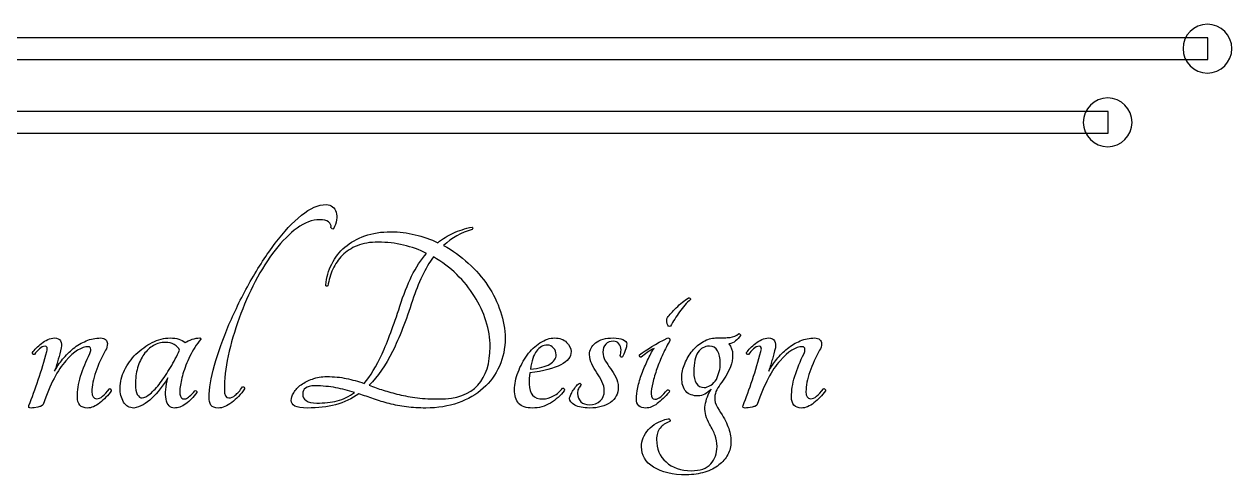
# Model space of a CAD drawing. Extents: x 150 to 6088, y 37 to 2750.
# Drawn here: x 5305.3 to 5724.8, y 1810.1 to 1966.5 of the extents above; entities that cross this region are included whole.
import ezdxf

# ---------------------------------------------------------------- set-up
doc = ezdxf.new("R2010")
doc.units = 0
doc.layers.add('00_Layout', color=7, linetype='CONTINUOUS')

msp = doc.modelspace()

# ---------------------------------------------------------------- linework, layer by layer
at = {"layer": '00_Layout', "color": 7}
for p, q in [((5716.277586, 1966.481487), (5716.277586, 1966.481487)), ((5716.438266, 1961.748409), (4987.35387, 1961.748409)), ((5716.438266, 1954.268972), (5716.438266, 1961.748409)), ((4987.35387, 1954.268972), (5716.438266, 1954.268972)), ((5681.655945, 1940.902395), (5681.655945, 1940.902395)), ((5681.802018, 1936.15471), (5015.547817, 1936.15471)), ((5681.802018, 1928.675273), (5681.802018, 1936.15471)), ((5015.547817, 1928.675273), (5681.802018, 1928.675273)), ((5410.147689, 1903.857746), (5410.147689, 1903.857746)), ((5450.972102, 1889.704407), (5450.972102, 1889.704407)), ((5529.795047, 1861.682696), (5529.795047, 1861.682696)), ((5553.353771, 1859.023008), (5553.353771, 1859.023008)), ((5487.011485, 1855.128465), (5487.011485, 1855.128465)), ((5509.934958, 1857.598175), (5509.934958, 1857.598175)), ((5495.275516, 1852.848733), (5495.275516, 1852.848733)), ((5519.63124, 1850.948956), (5519.63124, 1850.948956)), ((5480.932199, 1845.439602), (5480.742221, 1843.539825)), ((5480.742221, 1843.539825), (5480.742221, 1841.54506)), ((5545.754663, 1843.15987), (5545.754663, 1843.15987)), ((5334.874956, 1839.930249), (5334.874956, 1839.930249)), ((5364.536713, 1839.265327), (5364.536713, 1839.265327)), ((5543.664908, 1839.360316), (5543.759897, 1839.550294)), ((5582.92202, 1839.930249), (5582.92202, 1839.930249)), ((5310.082866, 1833.565996), (5308.753022, 1833.376018)), ((5346.298854, 1836.795617), (5346.298854, 1836.795617)), ((5406.897275, 1834.990829), (5406.897275, 1834.990829)), ((5449.452281, 1836.415662), (5449.452281, 1836.415662)), ((5558.12993, 1833.565996), (5556.800086, 1833.376018))]:
    msp.add_line(p, q, dxfattribs=at)
for points in [[(5716.277586, 1966.481487), (5711.60937, 1966.481487), (5707.804805, 1962.676922), (5707.804805, 1958.008691)], [(5724.764952, 1958.008691), (5724.764952, 1962.676922), (5720.945802, 1966.481487), (5716.277586, 1966.481487)], [(5707.804805, 1958.008691), (5707.804805, 1953.34046), (5711.60937, 1949.535887), (5716.277586, 1949.535887)], [(5716.277586, 1949.535887), (5720.945802, 1949.535887), (5724.764952, 1953.34046), (5724.764952, 1958.008691)], [(5681.655945, 1940.902395), (5676.987729, 1940.902395), (5673.168579, 1937.083223), (5673.168579, 1932.414992)], [(5690.128726, 1932.414992), (5690.128726, 1937.083223), (5686.324161, 1940.902395), (5681.655945, 1940.902395)], [(5673.168579, 1932.414992), (5673.168579, 1927.746761), (5676.987729, 1923.942188), (5681.655945, 1923.942188)], [(5681.655945, 1923.942188), (5686.324161, 1923.942188), (5690.128726, 1927.746761), (5690.128726, 1932.414992)], [(5401.598693, 1900.153181), (5404.638336, 1902.622891), (5407.488001, 1903.857746), (5410.147689, 1903.857746)], [(5410.147689, 1903.857746), (5411.097578, 1903.857746), (5411.857488, 1903.604442), (5412.427422, 1903.097835)], [(5412.427422, 1903.097835), (5413.060681, 1902.654554), (5413.472299, 1902.021295), (5413.662277, 1901.198058)], [(5413.662277, 1901.198058), (5413.91558, 1900.438147), (5413.947243, 1899.551585), (5413.757265, 1898.53837)], [(5392.479763, 1890.464318), (5395.519406, 1894.45385), (5398.559049, 1897.68347), (5401.598693, 1900.153181)], [(5407.962946, 1898.633359), (5405.366584, 1898.633359), (5402.738559, 1897.651808), (5400.078871, 1895.688705)], [(5411.002589, 1897.873448), (5410.36933, 1898.380055), (5409.356115, 1898.633359), (5407.962946, 1898.633359)], [(5411.857488, 1895.973671), (5411.98414, 1896.733582), (5411.699174, 1897.366841), (5411.002589, 1897.873448)], [(5413.757265, 1898.53837), (5413.630614, 1897.525156), (5413.282321, 1896.511941), (5412.712388, 1895.498727)], [(5400.078871, 1895.688705), (5397.482509, 1893.788928), (5394.949473, 1891.255892), (5392.479763, 1888.089597)], [(5412.237444, 1895.498727), (5412.047466, 1895.625379), (5411.920814, 1895.783693), (5411.857488, 1895.973671)], [(5412.712388, 1895.498727), (5412.585736, 1895.372075), (5412.427422, 1895.372075), (5412.237444, 1895.498727)], [(5416.681127, 1889.134474), (5418.64423, 1890.780947), (5420.955625, 1892.079128), (5423.615313, 1893.029017)], [(5423.615313, 1893.029017), (5426.275001, 1893.978905), (5429.282981, 1894.45385), (5432.639254, 1894.45385)], [(5432.639254, 1894.45385), (5435.552245, 1894.45385), (5438.370248, 1894.105557), (5441.093262, 1893.408972)], [(5441.093262, 1893.408972), (5443.816275, 1892.775713), (5446.4443, 1891.857488), (5448.977336, 1890.654295)], [(5448.977336, 1890.654295), (5450.62381, 1891.984139), (5452.396935, 1893.092343), (5454.296712, 1893.978905)], [(5460.850943, 1895.21376), (5457.114714, 1894.200546), (5453.821768, 1892.364095), (5450.972102, 1889.704407)], [(5454.296712, 1893.978905), (5456.259815, 1894.865468), (5458.444558, 1895.562053), (5460.850943, 1896.06866)], [(5460.850943, 1896.06866), (5461.04092, 1896.06866), (5461.135909, 1895.942008), (5461.135909, 1895.688705)], [(5461.135909, 1895.688705), (5461.135909, 1895.498727), (5461.04092, 1895.340412), (5460.850943, 1895.21376)], [(5383.835777, 1877.165879), (5386.622117, 1882.105299), (5389.503445, 1886.538112), (5392.479763, 1890.464318)], [(5392.479763, 1888.089597), (5390.010053, 1884.923301), (5387.698657, 1881.282062), (5385.545577, 1877.165879)], [(5412.121662, 1883.245165), (5413.261528, 1885.524898), (5414.78135, 1887.488), (5416.681127, 1889.134474)], [(5420.955625, 1889.609418), (5418.929196, 1888.786181), (5417.219397, 1887.677978), (5415.826227, 1886.284808)], [(5428.269767, 1890.844273), (5425.483427, 1890.844273), (5423.04538, 1890.432655), (5420.955625, 1889.609418)], [(5437.008741, 1889.799396), (5434.222401, 1890.495981), (5431.30941, 1890.844273), (5428.269767, 1890.844273)], [(5445.082793, 1886.94973), (5442.549757, 1888.216248), (5439.858407, 1889.166137), (5437.008741, 1889.799396)], [(5450.972102, 1889.704407), (5454.075071, 1887.994608), (5456.924737, 1885.936516), (5459.521099, 1883.530132)], [(5415.826227, 1886.284808), (5414.433057, 1884.891639), (5413.324854, 1883.276828), (5412.501618, 1881.440377)], [(5439.858407, 1879.065656), (5441.378228, 1882.105299), (5443.11969, 1884.733324), (5445.082793, 1886.94973)], [(5447.457515, 1885.714875), (5444.607849, 1881.851995), (5442.169802, 1876.817586), (5440.143373, 1870.611648)], [(5455.531567, 1879.635589), (5453.125183, 1881.978647), (5450.433832, 1884.005076), (5447.457515, 1885.714875)], [(5459.521099, 1883.530132), (5462.180787, 1881.187073), (5464.460519, 1878.590711), (5466.360296, 1875.741046)], [(5410.031907, 1876.026012), (5410.285211, 1878.622374), (5410.981796, 1881.028759), (5412.121662, 1883.245165)], [(5412.501618, 1881.440377), (5411.678381, 1879.603926), (5411.108448, 1877.672486), (5410.791818, 1875.646057)], [(5461.705842, 1872.036481), (5459.996043, 1874.759494), (5457.937951, 1877.29253), (5455.531567, 1879.635589)], [(5376.426647, 1862.252629), (5378.579728, 1867.255375), (5381.049438, 1872.226458), (5383.835777, 1877.165879)], [(5385.545577, 1877.165879), (5383.392496, 1873.049695), (5381.524382, 1868.80686), (5379.941235, 1864.437373)], [(5410.316874, 1875.551068), (5410.126896, 1875.614394), (5410.031907, 1875.772709), (5410.031907, 1876.026012)], [(5410.791818, 1875.646057), (5410.665166, 1875.519405), (5410.506852, 1875.487742), (5410.316874, 1875.551068)], [(5435.773886, 1868.616882), (5437.040404, 1872.543088), (5438.401911, 1876.026012), (5439.858407, 1879.065656)], [(5466.360296, 1875.741046), (5468.260073, 1872.89138), (5469.716569, 1869.915063), (5470.729783, 1866.812094)], [(5465.695374, 1863.487484), (5464.745486, 1866.463801), (5463.415642, 1869.313467), (5461.705842, 1872.036481)], [(5531.789813, 1868.046949), (5533.182983, 1869.440119), (5534.607816, 1870.611648), (5536.064311, 1871.561536)], [(5536.729233, 1870.991603), (5535.39939, 1869.788411), (5534.132872, 1868.331916), (5532.929679, 1866.622116)], [(5536.064311, 1871.561536), (5536.190963, 1871.624862), (5536.349278, 1871.561536), (5536.539256, 1871.371559)], [(5536.539256, 1871.371559), (5536.729233, 1871.244907), (5536.792559, 1871.118255), (5536.729233, 1870.991603)], [(5429.599611, 1852.088822), (5431.562714, 1856.394983), (5433.620805, 1861.904337), (5435.773886, 1868.616882)], [(5440.143373, 1870.611648), (5437.926967, 1863.582473), (5435.615571, 1857.661501), (5433.209187, 1852.848733)], [(5470.729783, 1866.812094), (5471.806323, 1863.709125), (5472.344594, 1860.606156), (5472.344594, 1857.503187)], [(5528.75017, 1864.722339), (5529.446755, 1865.608902), (5530.459969, 1866.717105), (5531.789813, 1868.046949)], [(5379.941235, 1864.437373), (5378.358087, 1860.067886), (5377.091569, 1855.730061), (5376.14168, 1851.4239)], [(5467.120207, 1854.558532), (5467.120207, 1857.534849), (5466.645263, 1860.511167), (5465.695374, 1863.487484)], [(5528.465203, 1863.582473), (5528.465203, 1864.025754), (5528.560192, 1864.40571), (5528.75017, 1864.722339)], [(5528.655181, 1862.442607), (5528.528529, 1862.822562), (5528.465203, 1863.202518), (5528.465203, 1863.582473)], [(5532.929679, 1866.622116), (5531.726487, 1864.975643), (5530.68161, 1863.329169), (5529.795047, 1861.682696)], [(5371.392238, 1848.09929), (5372.658756, 1852.595429), (5374.336892, 1857.313209), (5376.426647, 1862.252629)], [(5529.130125, 1861.682696), (5528.940148, 1861.872674), (5528.781833, 1862.125977), (5528.655181, 1862.442607)], [(5529.795047, 1861.682696), (5529.60507, 1861.492718), (5529.383429, 1861.492718), (5529.130125, 1861.682696)], [(5550.504105, 1857.788153), (5551.707297, 1857.978131), (5552.657186, 1858.389749), (5553.353771, 1859.023008)], [(5554.113682, 1858.453075), (5553.607074, 1857.75649), (5553.037141, 1857.123231), (5552.403882, 1856.553298)], [(5553.353771, 1859.023008), (5553.543748, 1859.14966), (5553.733726, 1859.117997), (5553.923704, 1858.928019)], [(5553.923704, 1858.928019), (5554.113682, 1858.801367), (5554.177007, 1858.643053), (5554.113682, 1858.453075)], [(5309.417944, 1854.083588), (5309.987877, 1854.653521), (5310.621136, 1855.191791), (5311.317721, 1855.698398)], [(5312.552576, 1854.74851), (5311.855991, 1854.74851), (5311.191069, 1854.43188), (5310.55781, 1853.798621)], [(5311.317721, 1855.698398), (5312.014306, 1856.268331), (5312.742554, 1856.711613), (5313.502465, 1857.028242)], [(5313.217498, 1854.273566), (5313.090846, 1854.590195), (5312.869206, 1854.74851), (5312.552576, 1854.74851)], [(5313.122509, 1852.943722), (5313.312487, 1853.576981), (5313.34415, 1854.020262), (5313.217498, 1854.273566)], [(5313.502465, 1857.028242), (5314.262375, 1857.408198), (5315.022286, 1857.598175), (5315.782197, 1857.598175)], [(5315.782197, 1857.598175), (5316.858737, 1857.598175), (5317.555322, 1857.249883), (5317.871952, 1856.553298)], [(5318.156918, 1854.178577), (5317.840289, 1852.785407), (5317.491996, 1851.455563), (5317.112041, 1850.189045)], [(5317.871952, 1856.553298), (5318.251907, 1855.920039), (5318.346896, 1855.128465), (5318.156918, 1854.178577)], [(5327.560814, 1854.558532), (5325.217756, 1854.558532), (5322.621394, 1852.943722), (5319.771729, 1849.714101)], [(5322.336428, 1853.89361), (5323.729597, 1855.033476), (5325.217756, 1855.920039), (5326.800904, 1856.553298)], [(5326.800904, 1856.553298), (5328.384051, 1857.249883), (5330.062188, 1857.598175), (5331.835313, 1857.598175)], [(5328.415714, 1853.608644), (5328.415714, 1854.241903), (5328.130748, 1854.558532), (5327.560814, 1854.558532)], [(5331.835313, 1857.598175), (5332.595224, 1857.598175), (5333.165157, 1857.408198), (5333.545112, 1857.028242)], [(5333.545112, 1857.028242), (5333.988393, 1856.648287), (5334.210034, 1856.205006), (5334.210034, 1855.698398)], [(5334.210034, 1855.698398), (5334.210034, 1854.811836), (5333.988393, 1854.020262), (5333.545112, 1853.323677)], [(5344.11411, 1851.993833), (5345.823909, 1853.640307), (5347.692023, 1854.970151), (5349.718452, 1855.983365)], [(5350.193397, 1854.938488), (5348.926879, 1854.241903), (5347.818675, 1853.228688), (5346.868787, 1851.898844)], [(5349.718452, 1855.983365), (5351.808207, 1857.059905), (5353.897962, 1857.598175), (5355.987716, 1857.598175)], [(5354.277917, 1856.078354), (5352.821421, 1856.078354), (5351.459915, 1855.698398), (5350.193397, 1854.938488)], [(5357.412549, 1855.318443), (5356.525987, 1855.82505), (5355.481109, 1856.078354), (5354.277917, 1856.078354)], [(5355.987716, 1857.598175), (5358.204123, 1857.598175), (5359.945585, 1857.059905), (5361.212103, 1855.983365)], [(5359.217337, 1853.323677), (5358.964034, 1854.146914), (5358.362438, 1854.811836), (5357.412549, 1855.318443)], [(5361.212103, 1855.983365), (5361.845362, 1856.426646), (5362.636936, 1856.806602), (5363.586825, 1857.123231)], [(5366.626468, 1857.123231), (5365.169972, 1855.350106), (5363.903454, 1853.387003), (5362.826914, 1851.233922)], [(5363.586825, 1857.123231), (5364.600039, 1857.439861), (5365.486602, 1857.598175), (5366.246512, 1857.598175)], [(5366.246512, 1857.598175), (5366.499816, 1857.598175), (5366.626468, 1857.439861), (5366.626468, 1857.123231)], [(5462.845709, 1841.165104), (5465.695374, 1844.394725), (5467.120207, 1848.859201), (5467.120207, 1854.558532)], [(5472.344594, 1857.503187), (5472.344594, 1854.020262), (5471.679672, 1850.790641), (5470.349828, 1847.814324)], [(5479.982311, 1851.613878), (5481.312154, 1853.387003), (5482.800313, 1854.811836), (5484.446787, 1855.888376)], [(5487.011485, 1855.128465), (5485.55499, 1855.128465), (5484.288472, 1854.43188), (5483.211931, 1853.038711)], [(5484.446787, 1855.888376), (5486.156586, 1857.028242), (5487.866385, 1857.598175), (5489.576184, 1857.598175)], [(5489.196229, 1854.083588), (5488.626296, 1854.780173), (5487.898048, 1855.128465), (5487.011485, 1855.128465)], [(5489.576184, 1857.598175), (5491.285984, 1857.598175), (5492.647491, 1857.091568), (5493.660705, 1856.078354)], [(5493.660705, 1856.078354), (5494.737245, 1855.128465), (5495.275516, 1854.051925), (5495.275516, 1852.848733)], [(5501.670928, 1851.803855), (5501.670928, 1853.450329), (5502.367513, 1854.811836), (5503.760683, 1855.888376)], [(5503.760683, 1855.888376), (5505.153852, 1857.028242), (5507.211944, 1857.598175), (5509.934958, 1857.598175)], [(5507.27527, 1855.413432), (5506.642011, 1854.780173), (5506.325382, 1853.861947), (5506.325382, 1852.658755)], [(5509.934958, 1856.458309), (5508.858418, 1856.458309), (5507.971855, 1856.110017), (5507.27527, 1855.413432)], [(5509.934958, 1857.598175), (5511.328128, 1857.598175), (5512.436331, 1857.408198), (5513.259568, 1857.028242)], [(5511.834735, 1855.60341), (5511.391454, 1856.173343), (5510.758195, 1856.458309), (5509.934958, 1856.458309)], [(5512.594646, 1853.418666), (5512.594646, 1854.305229), (5512.341342, 1855.033476), (5511.834735, 1855.60341)], [(5513.259568, 1857.028242), (5514.14613, 1856.648287), (5514.589412, 1856.173343), (5514.589412, 1855.60341)], [(5514.589412, 1855.60341), (5514.589412, 1854.906825), (5514.399434, 1854.115251), (5514.019478, 1853.228688)], [(5519.061307, 1851.708867), (5521.404365, 1853.608644), (5524.665649, 1855.571747), (5528.845159, 1857.598175)], [(5529.60507, 1856.743276), (5528.781833, 1855.28678), (5527.958596, 1853.703632), (5527.135359, 1851.993833)], [(5528.845159, 1857.598175), (5529.351766, 1857.598175), (5529.60507, 1857.313209), (5529.60507, 1856.743276)], [(5537.395644, 1853.133699), (5538.53551, 1854.463543), (5539.802028, 1855.540084), (5541.195198, 1856.36332)], [(5543.284953, 1854.74851), (5541.638479, 1854.74851), (5540.308635, 1854.020262), (5539.295421, 1852.563766)], [(5541.195198, 1856.36332), (5542.588368, 1857.186557), (5544.0132, 1857.598175), (5545.469696, 1857.598175)], [(5546.134618, 1853.133699), (5545.564685, 1854.21024), (5544.614796, 1854.74851), (5543.284953, 1854.74851)], [(5545.469696, 1857.598175), (5547.622777, 1857.598175), (5549.300913, 1857.661501), (5550.504105, 1857.788153)], [(5552.403882, 1856.553298), (5551.770623, 1855.983365), (5550.979049, 1855.635072), (5550.029161, 1855.508421)], [(5550.029161, 1855.508421), (5550.915724, 1854.495206), (5551.359005, 1853.260351), (5551.359005, 1851.803855)], [(5557.465008, 1854.083588), (5558.034941, 1854.653521), (5558.6682, 1855.191791), (5559.364785, 1855.698398)], [(5560.59964, 1854.74851), (5559.903055, 1854.74851), (5559.238133, 1854.43188), (5558.604874, 1853.798621)], [(5559.364785, 1855.698398), (5560.06137, 1856.268331), (5560.789618, 1856.711613), (5561.549528, 1857.028242)], [(5561.264562, 1854.273566), (5561.13791, 1854.590195), (5560.916269, 1854.74851), (5560.59964, 1854.74851)], [(5561.169573, 1852.943722), (5561.359551, 1853.576981), (5561.391214, 1854.020262), (5561.264562, 1854.273566)], [(5561.549528, 1857.028242), (5562.309439, 1857.408198), (5563.06935, 1857.598175), (5563.829261, 1857.598175)], [(5563.829261, 1857.598175), (5564.905801, 1857.598175), (5565.602386, 1857.249883), (5565.919016, 1856.553298)], [(5566.203982, 1854.178577), (5565.887353, 1852.785407), (5565.53906, 1851.455563), (5565.159105, 1850.189045)], [(5565.919016, 1856.553298), (5566.298971, 1855.920039), (5566.39396, 1855.128465), (5566.203982, 1854.178577)], [(5575.607878, 1854.558532), (5573.26482, 1854.558532), (5570.668458, 1852.943722), (5567.818793, 1849.714101)], [(5570.383492, 1853.89361), (5571.776661, 1855.033476), (5573.26482, 1855.920039), (5574.847968, 1856.553298)], [(5574.847968, 1856.553298), (5576.431115, 1857.249883), (5578.109251, 1857.598175), (5579.882377, 1857.598175)], [(5576.462778, 1853.608644), (5576.462778, 1854.241903), (5576.177812, 1854.558532), (5575.607878, 1854.558532)], [(5579.882377, 1857.598175), (5580.642287, 1857.598175), (5581.212221, 1857.408198), (5581.592176, 1857.028242)], [(5581.592176, 1857.028242), (5582.035457, 1856.648287), (5582.257098, 1856.205006), (5582.257098, 1855.698398)], [(5582.257098, 1855.698398), (5582.257098, 1854.811836), (5582.035457, 1854.020262), (5581.592176, 1853.323677)], [(5308.278078, 1851.993833), (5308.151426, 1852.183811), (5308.119763, 1852.373789), (5308.183089, 1852.563766)], [(5308.183089, 1852.563766), (5308.499718, 1853.007048), (5308.911337, 1853.513655), (5309.417944, 1854.083588)], [(5308.848011, 1851.898844), (5308.658033, 1851.772193), (5308.468055, 1851.803855), (5308.278078, 1851.993833)], [(5310.55781, 1853.798621), (5309.924551, 1853.228688), (5309.354618, 1852.595429), (5308.848011, 1851.898844)], [(5310.177855, 1843.064881), (5311.317721, 1846.357828), (5312.299272, 1849.650775), (5313.122509, 1852.943722)], [(5317.112041, 1850.189045), (5316.795411, 1848.985853), (5316.383793, 1847.624346), (5315.877186, 1846.104524)], [(5315.877186, 1846.104524), (5316.637097, 1847.497694), (5317.555322, 1848.859201), (5318.631862, 1850.189045)], [(5318.631862, 1850.189045), (5319.771729, 1851.582215), (5321.006584, 1852.81707), (5322.336428, 1853.89361)], [(5324.901127, 1844.299736), (5325.724363, 1846.896098), (5326.800904, 1849.524123), (5328.130748, 1852.183811)], [(5328.130748, 1852.183811), (5328.320725, 1852.627092), (5328.415714, 1853.102036), (5328.415714, 1853.608644)], [(5333.545112, 1853.323677), (5332.215268, 1850.917293), (5331.075402, 1848.41592), (5330.125513, 1845.819558)], [(5340.124578, 1846.389491), (5341.137793, 1848.479246), (5342.467637, 1850.34736), (5344.11411, 1851.993833)], [(5346.868787, 1851.898844), (5345.982224, 1850.632326), (5345.253976, 1849.080842), (5344.684043, 1847.244391)], [(5356.082705, 1847.339379), (5357.285897, 1849.302482), (5358.330775, 1851.297248), (5359.217337, 1853.323677)], [(5362.826914, 1851.233922), (5361.813699, 1849.144168), (5361.022126, 1847.117739), (5360.452192, 1845.154636)], [(5376.14168, 1851.4239), (5375.255118, 1847.117739), (5374.811837, 1843.191533), (5374.811837, 1839.645283)], [(5423.330347, 1841.830026), (5425.546753, 1844.363062), (5427.636508, 1847.782661), (5429.599611, 1852.088822)], [(5433.209187, 1852.848733), (5430.866129, 1848.09929), (5428.174778, 1844.204747), (5425.135135, 1841.165104)], [(5476.847678, 1845.724569), (5477.670915, 1847.87765), (5478.715793, 1849.840753), (5479.982311, 1851.613878)], [(5495.275516, 1852.848733), (5495.275516, 1849.239157), (5490.49441, 1846.769446), (5480.932199, 1845.439602)], [(5483.211931, 1853.038711), (5482.198717, 1851.708867), (5481.502132, 1849.619112), (5481.122177, 1846.769446)], [(5487.866385, 1848.479246), (5489.322881, 1849.365808), (5490.051129, 1850.442349), (5490.051129, 1851.708867)], [(5490.051129, 1851.708867), (5490.051129, 1852.658755), (5489.766162, 1853.450329), (5489.196229, 1854.083588)], [(5502.430839, 1848.574235), (5501.924231, 1849.587449), (5501.670928, 1850.663989), (5501.670928, 1851.803855)], [(5506.325382, 1852.658755), (5506.325382, 1851.645541), (5506.578685, 1850.663989), (5507.085292, 1849.714101)], [(5512.309679, 1851.518889), (5512.499657, 1851.96217), (5512.594646, 1852.595429), (5512.594646, 1853.418666)], [(5512.594646, 1850.948956), (5512.404668, 1851.075608), (5512.309679, 1851.265585), (5512.309679, 1851.518889)], [(5513.06959, 1851.043945), (5512.942938, 1850.917293), (5512.784623, 1850.88563), (5512.594646, 1850.948956)], [(5514.019478, 1853.228688), (5513.702849, 1852.342126), (5513.386219, 1851.613878), (5513.06959, 1851.043945)], [(5519.156296, 1851.043945), (5519.029644, 1851.297248), (5518.997981, 1851.518889), (5519.061307, 1851.708867)], [(5519.63124, 1850.948956), (5519.441263, 1850.822304), (5519.282948, 1850.853967), (5519.156296, 1851.043945)], [(5521.720995, 1852.563766), (5520.897758, 1851.993833), (5520.201173, 1851.455563), (5519.63124, 1850.948956)], [(5524.095716, 1853.988599), (5523.399131, 1853.608644), (5522.607558, 1853.133699), (5521.720995, 1852.563766)], [(5521.815984, 1849.904078), (5522.575895, 1851.487226), (5523.335805, 1852.848733), (5524.095716, 1853.988599)], [(5527.135359, 1851.993833), (5526.375449, 1850.284034), (5525.678864, 1848.574235), (5525.045605, 1846.864435)], [(5534.735956, 1848.669223), (5535.432541, 1850.315697), (5536.319103, 1851.803855), (5537.395644, 1853.133699)], [(5539.295421, 1852.563766), (5538.345532, 1851.170596), (5537.870588, 1848.95419), (5537.870588, 1845.914547)], [(5547.084507, 1848.859201), (5547.084507, 1850.632326), (5546.767877, 1852.057159), (5546.134618, 1853.133699)], [(5551.359005, 1851.803855), (5551.359005, 1850.220708), (5551.105701, 1848.827538), (5550.599094, 1847.624346)], [(5556.325142, 1851.993833), (5556.19849, 1852.183811), (5556.166827, 1852.373789), (5556.230153, 1852.563766)], [(5556.230153, 1852.563766), (5556.546782, 1853.007048), (5556.958401, 1853.513655), (5557.465008, 1854.083588)], [(5556.895075, 1851.898844), (5556.705097, 1851.772193), (5556.515119, 1851.803855), (5556.325142, 1851.993833)], [(5558.604874, 1853.798621), (5557.971615, 1853.228688), (5557.401682, 1852.595429), (5556.895075, 1851.898844)], [(5558.224919, 1843.064881), (5559.364785, 1846.357828), (5560.346336, 1849.650775), (5561.169573, 1852.943722)], [(5565.159105, 1850.189045), (5564.842475, 1848.985853), (5564.430857, 1847.624346), (5563.92425, 1846.104524)], [(5563.92425, 1846.104524), (5564.684161, 1847.497694), (5565.602386, 1848.859201), (5566.678926, 1850.189045)], [(5566.678926, 1850.189045), (5567.818793, 1851.582215), (5569.053648, 1852.81707), (5570.383492, 1853.89361)], [(5572.948191, 1844.299736), (5573.771427, 1846.896098), (5574.847968, 1849.524123), (5576.177812, 1852.183811)], [(5576.177812, 1852.183811), (5576.367789, 1852.627092), (5576.462778, 1853.102036), (5576.462778, 1853.608644)], [(5581.592176, 1853.323677), (5580.262332, 1850.917293), (5579.122466, 1848.41592), (5578.172577, 1845.819558)], [(5319.771729, 1849.714101), (5316.922063, 1846.547806), (5314.294038, 1841.481734), (5311.887654, 1834.515885)], [(5330.125513, 1845.819558), (5329.238951, 1843.286522), (5328.79567, 1841.006789), (5328.79567, 1838.980361)], [(5338.604757, 1840.215216), (5338.604757, 1842.30497), (5339.111364, 1844.363062), (5340.124578, 1846.389491)], [(5344.684043, 1847.244391), (5344.177436, 1845.471265), (5343.924132, 1843.508163), (5343.924132, 1841.355082)], [(5352.568118, 1842.020004), (5353.77131, 1843.603151), (5354.942839, 1845.376277), (5356.082705, 1847.339379)], [(5369.492461, 1836.985595), (5369.492461, 1839.961912), (5370.12572, 1843.666477), (5371.392238, 1848.09929)], [(5470.349828, 1847.814324), (5469.019984, 1844.838006), (5467.15187, 1842.273307), (5464.745486, 1840.120227)], [(5481.122177, 1846.769446), (5484.16182, 1847.086076), (5486.409889, 1847.656009), (5487.866385, 1848.479246)], [(5504.235627, 1845.534591), (5503.602368, 1846.547806), (5503.000772, 1847.56102), (5502.430839, 1848.574235)], [(5507.085292, 1849.714101), (5507.655225, 1848.827538), (5508.256822, 1847.909313), (5508.890081, 1846.959424)], [(5508.890081, 1846.959424), (5509.586665, 1846.072861), (5510.219924, 1845.09131), (5510.789858, 1844.01477)], [(5519.821218, 1845.154636), (5520.454477, 1846.801109), (5521.119399, 1848.384257), (5521.815984, 1849.904078)], [(5525.045605, 1846.864435), (5524.475672, 1845.217962), (5524.000727, 1843.603151), (5523.620772, 1842.020004)], [(5533.691079, 1843.824792), (5533.691079, 1845.40794), (5534.039371, 1847.02275), (5534.735956, 1848.669223)], [(5537.870588, 1845.914547), (5537.870588, 1842.241644), (5539.07378, 1840.405193), (5541.480164, 1840.405193)], [(5545.754663, 1843.15987), (5546.134618, 1844.046433), (5546.451248, 1844.964658), (5546.704551, 1845.914547)], [(5546.704551, 1845.914547), (5546.957855, 1846.864435), (5547.084507, 1847.845987), (5547.084507, 1848.859201)], [(5550.599094, 1847.624346), (5550.155813, 1846.48448), (5549.617543, 1845.40794), (5548.984284, 1844.394725)], [(5567.818793, 1849.714101), (5564.969127, 1846.547806), (5562.341102, 1841.481734), (5559.934718, 1834.515885)], [(5578.172577, 1845.819558), (5577.286015, 1843.286522), (5576.842733, 1841.006789), (5576.842733, 1838.980361)], [(5306.948234, 1834.135929), (5308.024774, 1836.858943), (5309.101314, 1839.83526), (5310.177855, 1843.064881)], [(5323.76126, 1837.080584), (5323.76126, 1839.29699), (5324.141216, 1841.703374), (5324.901127, 1844.299736)], [(5349.05353, 1838.22045), (5350.193397, 1839.170338), (5351.364926, 1840.436856), (5352.568118, 1842.020004)], [(5355.227806, 1843.729803), (5353.518006, 1841.006789), (5351.649892, 1838.663731), (5349.623463, 1836.700628)], [(5354.562884, 1836.320673), (5354.182928, 1838.410428), (5354.404569, 1840.880138), (5355.227806, 1843.729803)], [(5360.452192, 1845.154636), (5359.882259, 1843.254859), (5359.533967, 1841.54506), (5359.407315, 1840.025238)], [(5401.482911, 1841.355082), (5402.622777, 1842.178319), (5403.920958, 1842.843241), (5405.377454, 1843.349848)], [(5405.377454, 1843.349848), (5406.897275, 1843.919781), (5408.575412, 1844.204747), (5410.411863, 1844.204747)], [(5410.411863, 1844.204747), (5412.881573, 1844.204747), (5415.129642, 1843.983107), (5417.156071, 1843.539825)], [(5417.156071, 1843.539825), (5419.245826, 1843.096544), (5421.303918, 1842.526611), (5423.330347, 1841.830026)], [(5475.612823, 1839.645283), (5475.612823, 1841.608385), (5476.024442, 1843.634814), (5476.847678, 1845.724569)], [(5480.742221, 1841.54506), (5480.742221, 1839.898586), (5481.122177, 1838.632068), (5481.882088, 1837.745506)], [(5496.826496, 1840.595171), (5497.206452, 1841.101778), (5497.61807, 1841.513397), (5498.061352, 1841.830026)], [(5498.061352, 1841.830026), (5498.251329, 1841.956678), (5498.409644, 1841.925015), (5498.536296, 1841.735037)], [(5498.536296, 1841.735037), (5498.726273, 1841.54506), (5498.757936, 1841.355082), (5498.631285, 1841.165104)], [(5505.945426, 1842.494948), (5505.438819, 1843.571488), (5504.868886, 1844.584703), (5504.235627, 1845.534591)], [(5506.800326, 1839.170338), (5506.800326, 1840.37353), (5506.515359, 1841.481734), (5505.945426, 1842.494948)], [(5510.789858, 1844.01477), (5511.359791, 1843.001555), (5511.644757, 1841.830026), (5511.644757, 1840.500182)], [(5518.396385, 1840.405193), (5518.776341, 1841.988341), (5519.251285, 1843.571488), (5519.821218, 1845.154636)], [(5523.620772, 1842.020004), (5523.240817, 1840.500182), (5523.050839, 1839.233664), (5523.050839, 1838.22045)], [(5535.115911, 1839.075349), (5534.166023, 1840.15189), (5533.691079, 1841.735037), (5533.691079, 1843.824792)], [(5543.759897, 1841.165104), (5544.583134, 1841.735037), (5545.248055, 1842.399959), (5545.754663, 1843.15987)], [(5547.084507, 1841.54506), (5546.451248, 1840.721823), (5545.94464, 1839.866923), (5545.564685, 1838.980361)], [(5548.984284, 1844.394725), (5548.351025, 1843.381511), (5547.717766, 1842.431622), (5547.084507, 1841.54506)], [(5554.995298, 1834.135929), (5556.071838, 1836.858943), (5557.148378, 1839.83526), (5558.224919, 1843.064881)], [(5571.808324, 1837.080584), (5571.808324, 1839.29699), (5572.18828, 1841.703374), (5572.948191, 1844.299736)], [(5328.79567, 1838.980361), (5328.79567, 1837.333887), (5329.33394, 1836.51065), (5330.41048, 1836.51065)], [(5330.41048, 1836.51065), (5331.107065, 1836.51065), (5331.80365, 1836.795617), (5332.500235, 1837.36555)], [(5335.539878, 1839.265327), (5334.400012, 1837.68218), (5333.070168, 1836.28901), (5331.550346, 1835.085818)], [(5332.500235, 1837.36555), (5333.19682, 1837.935483), (5333.988393, 1838.790383), (5334.874956, 1839.930249)], [(5334.874956, 1839.930249), (5335.001608, 1840.056901), (5335.159923, 1840.025238), (5335.3499, 1839.83526)], [(5335.3499, 1839.83526), (5335.539878, 1839.708608), (5335.603204, 1839.518631), (5335.539878, 1839.265327)], [(5339.839612, 1835.370784), (5339.016375, 1836.763954), (5338.604757, 1838.378765), (5338.604757, 1840.215216)], [(5343.924132, 1841.355082), (5343.924132, 1839.961912), (5344.145773, 1838.853709), (5344.589054, 1838.030472)], [(5344.589054, 1838.030472), (5345.095662, 1837.207235), (5345.665595, 1836.795617), (5346.298854, 1836.795617)], [(5346.298854, 1836.795617), (5347.058764, 1836.795617), (5347.97699, 1837.270561), (5349.05353, 1838.22045)], [(5359.407315, 1840.025238), (5359.280663, 1838.505416), (5359.407315, 1837.460539), (5359.787271, 1836.890606)], [(5361.402081, 1836.51065), (5362.161992, 1836.700628), (5363.206869, 1837.618854), (5364.536713, 1839.265327)], [(5365.201635, 1838.695394), (5364.061769, 1837.048921), (5362.795251, 1835.719077), (5361.402081, 1834.705862)], [(5364.536713, 1839.265327), (5364.663365, 1839.391979), (5364.82168, 1839.391979), (5365.011657, 1839.265327)], [(5365.011657, 1839.265327), (5365.201635, 1839.138675), (5365.264961, 1838.948698), (5365.201635, 1838.695394)], [(5374.811837, 1839.645283), (5374.811837, 1837.745506), (5375.350107, 1836.795617), (5376.426647, 1836.795617)], [(5376.426647, 1836.795617), (5377.186558, 1836.795617), (5377.914806, 1837.112247), (5378.611391, 1837.745506)], [(5381.841012, 1839.930249), (5380.574494, 1838.030472), (5379.086335, 1836.447325), (5377.376536, 1835.180807)], [(5378.611391, 1837.745506), (5379.371301, 1838.378765), (5380.226201, 1839.328653), (5381.17609, 1840.595171)], [(5381.17609, 1840.595171), (5381.366067, 1840.721823), (5381.524382, 1840.69016), (5381.651034, 1840.500182)], [(5381.651034, 1840.500182), (5381.841012, 1840.37353), (5381.904337, 1840.183553), (5381.841012, 1839.930249)], [(5398.063312, 1835.940717), (5398.063312, 1836.763954), (5398.348279, 1837.650517), (5398.918212, 1838.600405)], [(5398.918212, 1838.600405), (5399.551471, 1839.61362), (5400.406371, 1840.531845), (5401.482911, 1841.355082)], [(5403.002732, 1840.215216), (5402.369473, 1839.708608), (5402.052844, 1839.012024), (5402.052844, 1838.125461)], [(5402.052844, 1838.125461), (5402.052844, 1837.175572), (5402.432799, 1836.415662), (5403.19271, 1835.845729)], [(5406.232353, 1840.975126), (5404.775858, 1840.975126), (5403.699317, 1840.721823), (5403.002732, 1840.215216)], [(5413.546495, 1840.310205), (5411.330088, 1840.753486), (5408.892041, 1840.975126), (5406.232353, 1840.975126)], [(5421.525558, 1838.22045), (5419.119174, 1836.51065), (5416.427823, 1835.244132), (5413.451506, 1834.420896)], [(5420.005737, 1838.695394), (5417.915982, 1839.328653), (5415.762901, 1839.866923), (5413.546495, 1840.310205)], [(5414.021439, 1835.75074), (5416.17452, 1836.320673), (5418.169286, 1837.302224), (5420.005737, 1838.695394)], [(5426.654956, 1836.415662), (5424.945157, 1837.048921), (5423.235358, 1837.650517), (5421.525558, 1838.22045)], [(5425.135135, 1841.165104), (5426.718282, 1840.595171), (5428.333093, 1840.025238), (5429.979566, 1839.455305)], [(5429.979566, 1839.455305), (5431.689365, 1838.948698), (5433.525817, 1838.44209), (5435.488919, 1837.935483)], [(5435.488919, 1837.935483), (5437.452022, 1837.492202), (5439.57344, 1837.112247), (5441.853172, 1836.795617)], [(5449.452281, 1836.415662), (5455.531567, 1836.415662), (5459.996043, 1837.998809), (5462.845709, 1841.165104)], [(5464.745486, 1840.120227), (5462.339101, 1837.967146), (5459.42611, 1836.28901), (5456.006511, 1835.085818)], [(5477.037656, 1834.89584), (5476.087768, 1836.035706), (5475.612823, 1837.618854), (5475.612823, 1839.645283)], [(5481.882088, 1837.745506), (5482.641998, 1836.858943), (5483.84519, 1836.415662), (5485.491664, 1836.415662)], [(5485.491664, 1836.415662), (5486.694856, 1836.415662), (5487.929711, 1836.763954), (5489.196229, 1837.460539)], [(5492.900794, 1839.265327), (5491.634276, 1837.618854), (5490.019466, 1836.194021), (5488.056363, 1834.990829)], [(5489.196229, 1837.460539), (5490.462747, 1838.157124), (5491.475961, 1839.043687), (5492.235872, 1840.120227)], [(5492.235872, 1840.120227), (5492.489176, 1840.246879), (5492.679154, 1840.183553), (5492.805805, 1839.930249)], [(5492.805805, 1839.930249), (5492.932457, 1839.740271), (5492.96412, 1839.518631), (5492.900794, 1839.265327)], [(5494.736742, 1836.605639), (5494.736742, 1836.858943), (5494.831731, 1837.207235), (5495.021708, 1837.650517)], [(5495.021708, 1837.650517), (5495.211686, 1838.093798), (5495.46499, 1838.568742), (5495.781619, 1839.075349)], [(5495.781619, 1839.075349), (5496.098249, 1839.581957), (5496.446541, 1840.088564), (5496.826496, 1840.595171)], [(5497.776385, 1839.930249), (5497.586407, 1839.550294), (5497.491418, 1839.012024), (5497.491418, 1838.315439)], [(5497.491418, 1838.315439), (5497.491418, 1837.175572), (5497.871374, 1836.225684), (5498.631285, 1835.465773)], [(5498.631285, 1841.165104), (5498.251329, 1840.785149), (5497.966363, 1840.37353), (5497.776385, 1839.930249)], [(5505.375493, 1835.75074), (5506.325382, 1836.700628), (5506.800326, 1837.840494), (5506.800326, 1839.170338)], [(5511.644757, 1840.500182), (5511.644757, 1838.22045), (5510.726532, 1836.447325), (5508.890081, 1835.180807)], [(5517.921441, 1836.415662), (5517.921441, 1837.555528), (5518.079756, 1838.885372), (5518.396385, 1840.405193)], [(5523.050839, 1838.22045), (5523.050839, 1836.953932), (5523.49412, 1836.320673), (5524.380683, 1836.320673)], [(5529.320103, 1838.790383), (5527.926933, 1837.143909), (5526.533763, 1835.814066), (5525.140594, 1834.800851)], [(5526.375449, 1837.175572), (5527.072034, 1837.808831), (5527.863607, 1838.600405), (5528.75017, 1839.550294)], [(5528.75017, 1839.550294), (5528.876822, 1839.676946), (5529.035137, 1839.645283), (5529.225114, 1839.455305)], [(5529.225114, 1839.455305), (5529.415092, 1839.328653), (5529.446755, 1839.107012), (5529.320103, 1838.790383)], [(5539.39041, 1837.460539), (5537.553959, 1837.460539), (5536.129126, 1837.998809), (5535.115911, 1839.075349)], [(5541.670142, 1838.125461), (5540.910231, 1837.68218), (5540.15032, 1837.460539), (5539.39041, 1837.460539)], [(5541.480164, 1840.405193), (5542.176749, 1840.405193), (5542.93666, 1840.658497), (5543.759897, 1841.165104)], [(5543.949875, 1839.83526), (5543.25329, 1839.138675), (5542.493379, 1838.568742), (5541.670142, 1838.125461)], [(5541.765131, 1833.565996), (5541.891783, 1835.465773), (5542.525042, 1837.397213), (5543.664908, 1839.360316)], [(5543.759897, 1839.550294), (5543.823223, 1839.61362), (5543.886549, 1839.708608), (5543.949875, 1839.83526)], [(5545.564685, 1838.980361), (5545.248055, 1838.093798), (5545.121404, 1837.112247), (5545.18473, 1836.035706)], [(5576.842733, 1838.980361), (5576.842733, 1837.333887), (5577.381004, 1836.51065), (5578.457544, 1836.51065)], [(5578.457544, 1836.51065), (5579.154129, 1836.51065), (5579.850714, 1836.795617), (5580.547299, 1837.36555)], [(5583.586942, 1839.265327), (5582.447076, 1837.68218), (5581.117232, 1836.28901), (5579.59741, 1835.085818)], [(5580.547299, 1837.36555), (5581.243884, 1837.935483), (5582.035457, 1838.790383), (5582.92202, 1839.930249)], [(5582.92202, 1839.930249), (5583.048672, 1840.056901), (5583.206986, 1840.025238), (5583.396964, 1839.83526)], [(5583.396964, 1839.83526), (5583.586942, 1839.708608), (5583.650268, 1839.518631), (5583.586942, 1839.265327)], [(5306.948234, 1833.471007), (5306.821582, 1833.597659), (5306.821582, 1833.8193), (5306.948234, 1834.135929)], [(5307.708145, 1833.28103), (5307.391515, 1833.28103), (5307.138211, 1833.344355), (5306.948234, 1833.471007)], [(5308.753022, 1833.376018), (5308.309741, 1833.312693), (5307.961448, 1833.28103), (5307.708145, 1833.28103)], [(5311.222732, 1833.945952), (5310.906103, 1833.8193), (5310.526147, 1833.692648), (5310.082866, 1833.565996)], [(5311.887654, 1834.515885), (5311.824328, 1834.325907), (5311.602687, 1834.135929), (5311.222732, 1833.945952)], [(5324.61616, 1834.325907), (5324.046227, 1835.022492), (5323.76126, 1835.940717), (5323.76126, 1837.080584)], [(5327.180859, 1833.28103), (5326.104319, 1833.28103), (5325.249419, 1833.629322), (5324.61616, 1834.325907)], [(5331.550346, 1835.085818), (5330.09385, 1833.882626), (5328.637355, 1833.28103), (5327.180859, 1833.28103)], [(5343.354199, 1833.28103), (5341.834378, 1833.28103), (5340.662849, 1833.977614), (5339.839612, 1835.370784)], [(5349.623463, 1836.700628), (5347.660361, 1834.800851), (5345.570606, 1833.660985), (5343.354199, 1833.28103)], [(5357.412549, 1833.28103), (5355.956054, 1833.28103), (5355.006165, 1834.294244), (5354.562884, 1836.320673)], [(5361.402081, 1834.705862), (5360.008911, 1833.755974), (5358.679067, 1833.28103), (5357.412549, 1833.28103)], [(5359.787271, 1836.890606), (5360.1039, 1836.51065), (5360.64217, 1836.383999), (5361.402081, 1836.51065)], [(5370.157383, 1834.325907), (5369.714102, 1835.022492), (5369.492461, 1835.909054), (5369.492461, 1836.985595)], [(5372.722082, 1833.28103), (5371.51889, 1833.28103), (5370.66399, 1833.629322), (5370.157383, 1834.325907)], [(5377.376536, 1835.180807), (5375.666736, 1833.914289), (5374.115252, 1833.28103), (5372.722082, 1833.28103)], [(5399.298167, 1833.945952), (5398.474931, 1834.452559), (5398.063312, 1835.117481), (5398.063312, 1835.940717)], [(5403.667654, 1833.28103), (5401.641226, 1833.28103), (5400.18473, 1833.50267), (5399.298167, 1833.945952)], [(5403.19271, 1835.845729), (5404.015947, 1835.275795), (5405.250802, 1834.990829), (5406.897275, 1834.990829)], [(5413.451506, 1834.420896), (5410.538515, 1833.660985), (5407.277231, 1833.28103), (5403.667654, 1833.28103)], [(5406.897275, 1834.990829), (5409.556963, 1834.990829), (5411.931684, 1835.244132), (5414.021439, 1835.75074)], [(5432.069321, 1834.800851), (5430.23287, 1835.307458), (5428.428082, 1835.845729), (5426.654956, 1836.415662)], [(5438.053618, 1833.660985), (5435.963864, 1833.977614), (5433.969098, 1834.35757), (5432.069321, 1834.800851)], [(5444.797827, 1833.28103), (5442.391443, 1833.28103), (5440.143373, 1833.407681), (5438.053618, 1833.660985)], [(5441.853172, 1836.795617), (5444.132905, 1836.542313), (5446.665941, 1836.415662), (5449.452281, 1836.415662)], [(5456.006511, 1835.085818), (5452.650239, 1833.882626), (5448.91401, 1833.28103), (5444.797827, 1833.28103)], [(5481.882088, 1833.28103), (5479.665681, 1833.28103), (5478.050871, 1833.8193), (5477.037656, 1834.89584)], [(5488.056363, 1834.990829), (5486.156586, 1833.850963), (5484.098494, 1833.28103), (5481.882088, 1833.28103)], [(5496.54153, 1834.325907), (5495.338338, 1835.022492), (5494.736742, 1835.782403), (5494.736742, 1836.605639)], [(5501.670928, 1833.28103), (5499.517847, 1833.28103), (5497.808048, 1833.629322), (5496.54153, 1834.325907)], [(5498.631285, 1835.465773), (5499.391195, 1834.769188), (5500.372747, 1834.420896), (5501.575939, 1834.420896)], [(5501.575939, 1834.420896), (5503.222412, 1834.420896), (5504.48893, 1834.864177), (5505.375493, 1835.75074)], [(5508.890081, 1835.180807), (5507.053629, 1833.914289), (5504.647245, 1833.28103), (5501.670928, 1833.28103)], [(5521.246051, 1833.28103), (5519.029644, 1833.28103), (5517.921441, 1834.325907), (5517.921441, 1836.415662)], [(5525.140594, 1834.800851), (5523.81075, 1833.787637), (5522.512569, 1833.28103), (5521.246051, 1833.28103)], [(5524.380683, 1836.320673), (5525.077268, 1836.320673), (5525.74219, 1836.605639), (5526.375449, 1837.175572)], [(5543.379941, 1827.676687), (5542.176749, 1829.703116), (5541.638479, 1831.666219), (5541.765131, 1833.565996)], [(5545.18473, 1836.035706), (5545.311381, 1835.022492), (5545.817989, 1833.850963), (5546.704551, 1832.521119)], [(5554.995298, 1833.471007), (5554.868646, 1833.597659), (5554.868646, 1833.8193), (5554.995298, 1834.135929)], [(5555.755209, 1833.28103), (5555.438579, 1833.28103), (5555.185275, 1833.344355), (5554.995298, 1833.471007)], [(5556.800086, 1833.376018), (5556.356805, 1833.312693), (5556.008512, 1833.28103), (5555.755209, 1833.28103)], [(5559.269796, 1833.945952), (5558.953167, 1833.8193), (5558.573211, 1833.692648), (5558.12993, 1833.565996)], [(5559.934718, 1834.515885), (5559.871392, 1834.325907), (5559.649751, 1834.135929), (5559.269796, 1833.945952)], [(5572.663224, 1834.325907), (5572.093291, 1835.022492), (5571.808324, 1835.940717), (5571.808324, 1837.080584)], [(5575.227923, 1833.28103), (5574.151383, 1833.28103), (5573.296483, 1833.629322), (5572.663224, 1834.325907)], [(5579.59741, 1835.085818), (5578.140914, 1833.882626), (5576.684419, 1833.28103), (5575.227923, 1833.28103)], [(5522.102439, 1825.77691), (5523.62226, 1827.48671), (5525.901993, 1828.753228), (5528.941636, 1829.576464)], [(5528.941636, 1829.576464), (5529.258266, 1829.576464), (5529.479906, 1829.481476), (5529.606558, 1829.291498)], [(5529.606558, 1829.291498), (5529.669884, 1829.038194), (5529.638221, 1828.816554), (5529.511569, 1828.626576)], [(5546.704551, 1832.521119), (5548.097721, 1830.368038), (5549.110935, 1828.468261), (5549.744194, 1826.821788)], [(5519.727718, 1819.792613), (5519.727718, 1822.009019), (5520.519291, 1824.003785), (5522.102439, 1825.77691)], [(5526.186959, 1826.346843), (5525.363723, 1825.333629), (5524.952104, 1824.003785), (5524.952104, 1822.357312)], [(5529.511569, 1828.626576), (5528.118399, 1828.119969), (5527.010196, 1827.360058), (5526.186959, 1826.346843)], [(5545.279718, 1823.782144), (5544.836437, 1824.922011), (5544.203178, 1826.220192), (5543.379941, 1827.676687)], [(5549.744194, 1826.821788), (5550.440779, 1825.175314), (5550.789072, 1823.402189), (5550.789072, 1821.502412)], [(5524.952104, 1822.357312), (5524.952104, 1819.127691), (5526.060308, 1816.531329), (5528.276714, 1814.568226)], [(5545.94464, 1819.887602), (5545.94464, 1821.344097), (5545.723, 1822.642278), (5545.279718, 1823.782144)], [(5550.789072, 1821.502412), (5550.789072, 1819.919265), (5550.409116, 1818.462769), (5549.649206, 1817.132925)], [(5523.907227, 1812.763438), (5521.120887, 1814.536563), (5519.727718, 1816.879621), (5519.727718, 1819.792613)], [(5543.759897, 1813.903304), (5545.216393, 1815.486451), (5545.94464, 1817.481217), (5545.94464, 1819.887602)], [(5549.649206, 1817.132925), (5548.952621, 1815.739755), (5547.939406, 1814.536563), (5546.609562, 1813.523349)], [(5535.305889, 1810.10375), (5530.493121, 1810.10375), (5526.693567, 1810.990313), (5523.907227, 1812.763438)], [(5528.276714, 1814.568226), (5530.493121, 1812.541797), (5533.406112, 1811.528583), (5537.015688, 1811.528583)], [(5537.015688, 1811.528583), (5540.055332, 1811.528583), (5542.303401, 1812.320156), (5543.759897, 1813.903304)], [(5546.609562, 1813.523349), (5545.279718, 1812.446808), (5543.633245, 1811.623572), (5541.670142, 1811.053638)], [(5541.670142, 1811.053638), (5539.770365, 1810.420379), (5537.648947, 1810.10375), (5535.305889, 1810.10375)]]:
    msp.add_open_spline(points, degree=3, dxfattribs=at)

doc.saveas('drawing.dxf')
